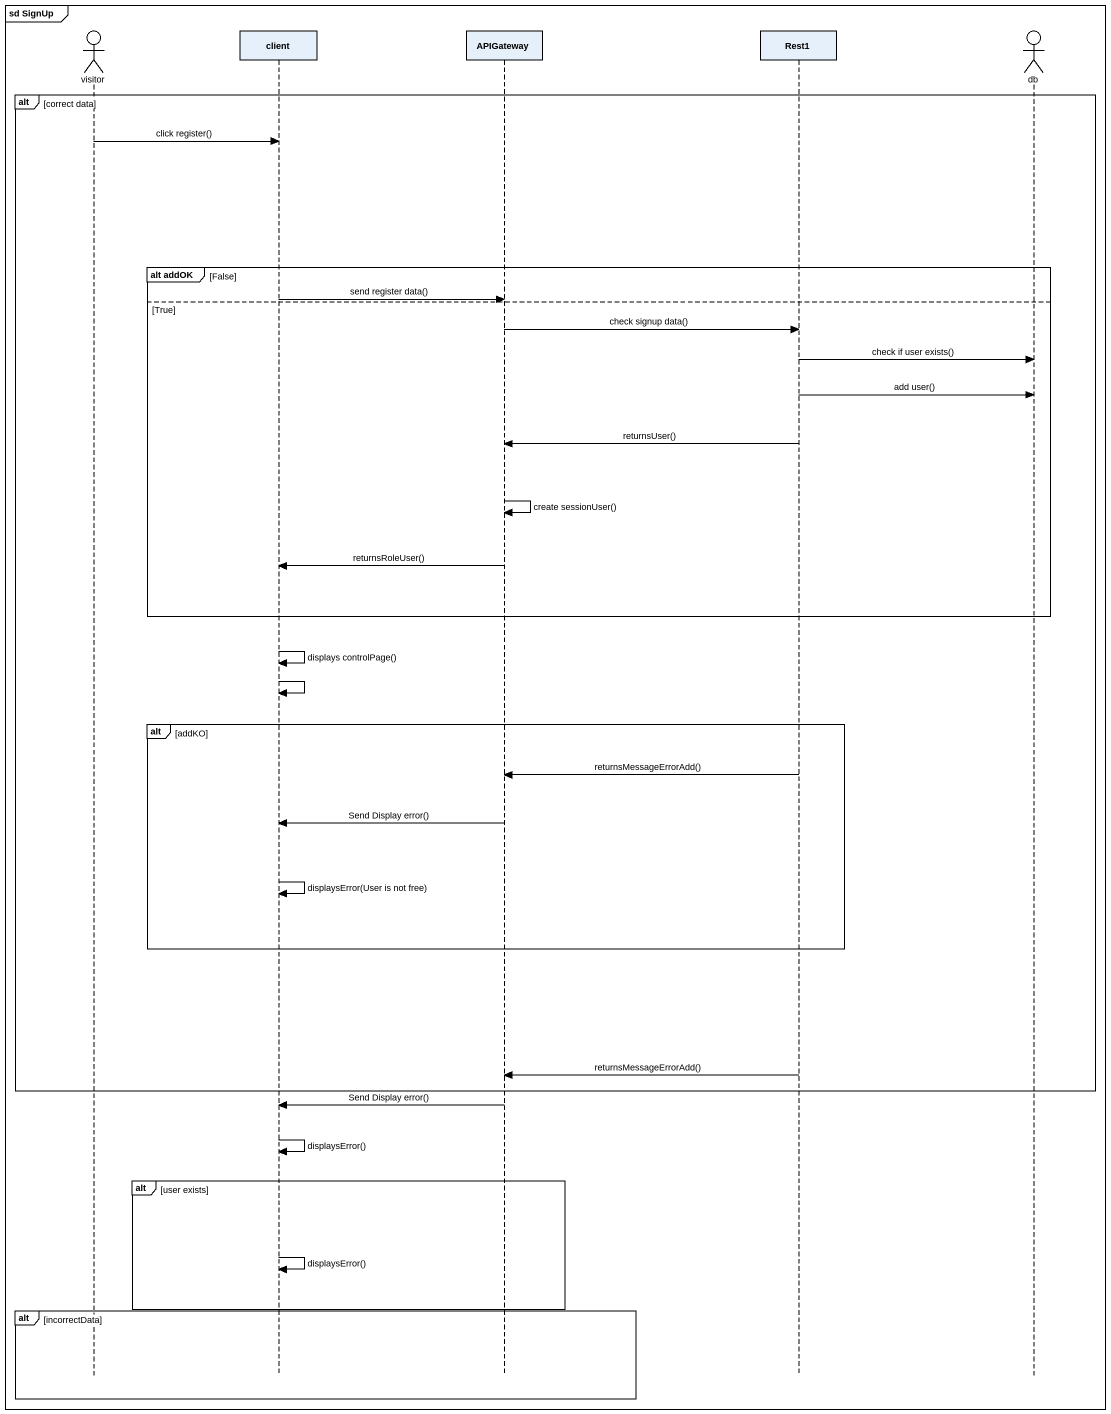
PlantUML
@startuml
mainframe sd SignUp
hide footbox
actor visitor
participant client
participant APIGateway
participant Rest1
actor db

alt correct data
  visitor -> client : click register()
  group alt addOK [False]
    client -> APIGateway : send register data()
  else True
    APIGateway -> Rest1 : check signup data()
    Rest1 -> db : check if user exists()
    Rest1 -> db : add user()
    Rest1 -> APIGateway : returnsUser()
    APIGateway -> APIGateway : create sessionUser()
    APIGateway -> client : returnsRoleUser()
  end
  client -> client : displays controlPage()
  client -> client
  alt addKO
    Rest1 -> APIGateway : returnsMessageErrorAdd()
    APIGateway -> client : Send Display error()
    client -> client : displaysError(User is not free)
  end
  Rest1 -> APIGateway : returnsMessageErrorAdd()
end
APIGateway -> client : Send Display error()
client -> client : displaysError()
alt user exists
  client -> client : displaysError()
end
alt incorrectData
end
@enduml
